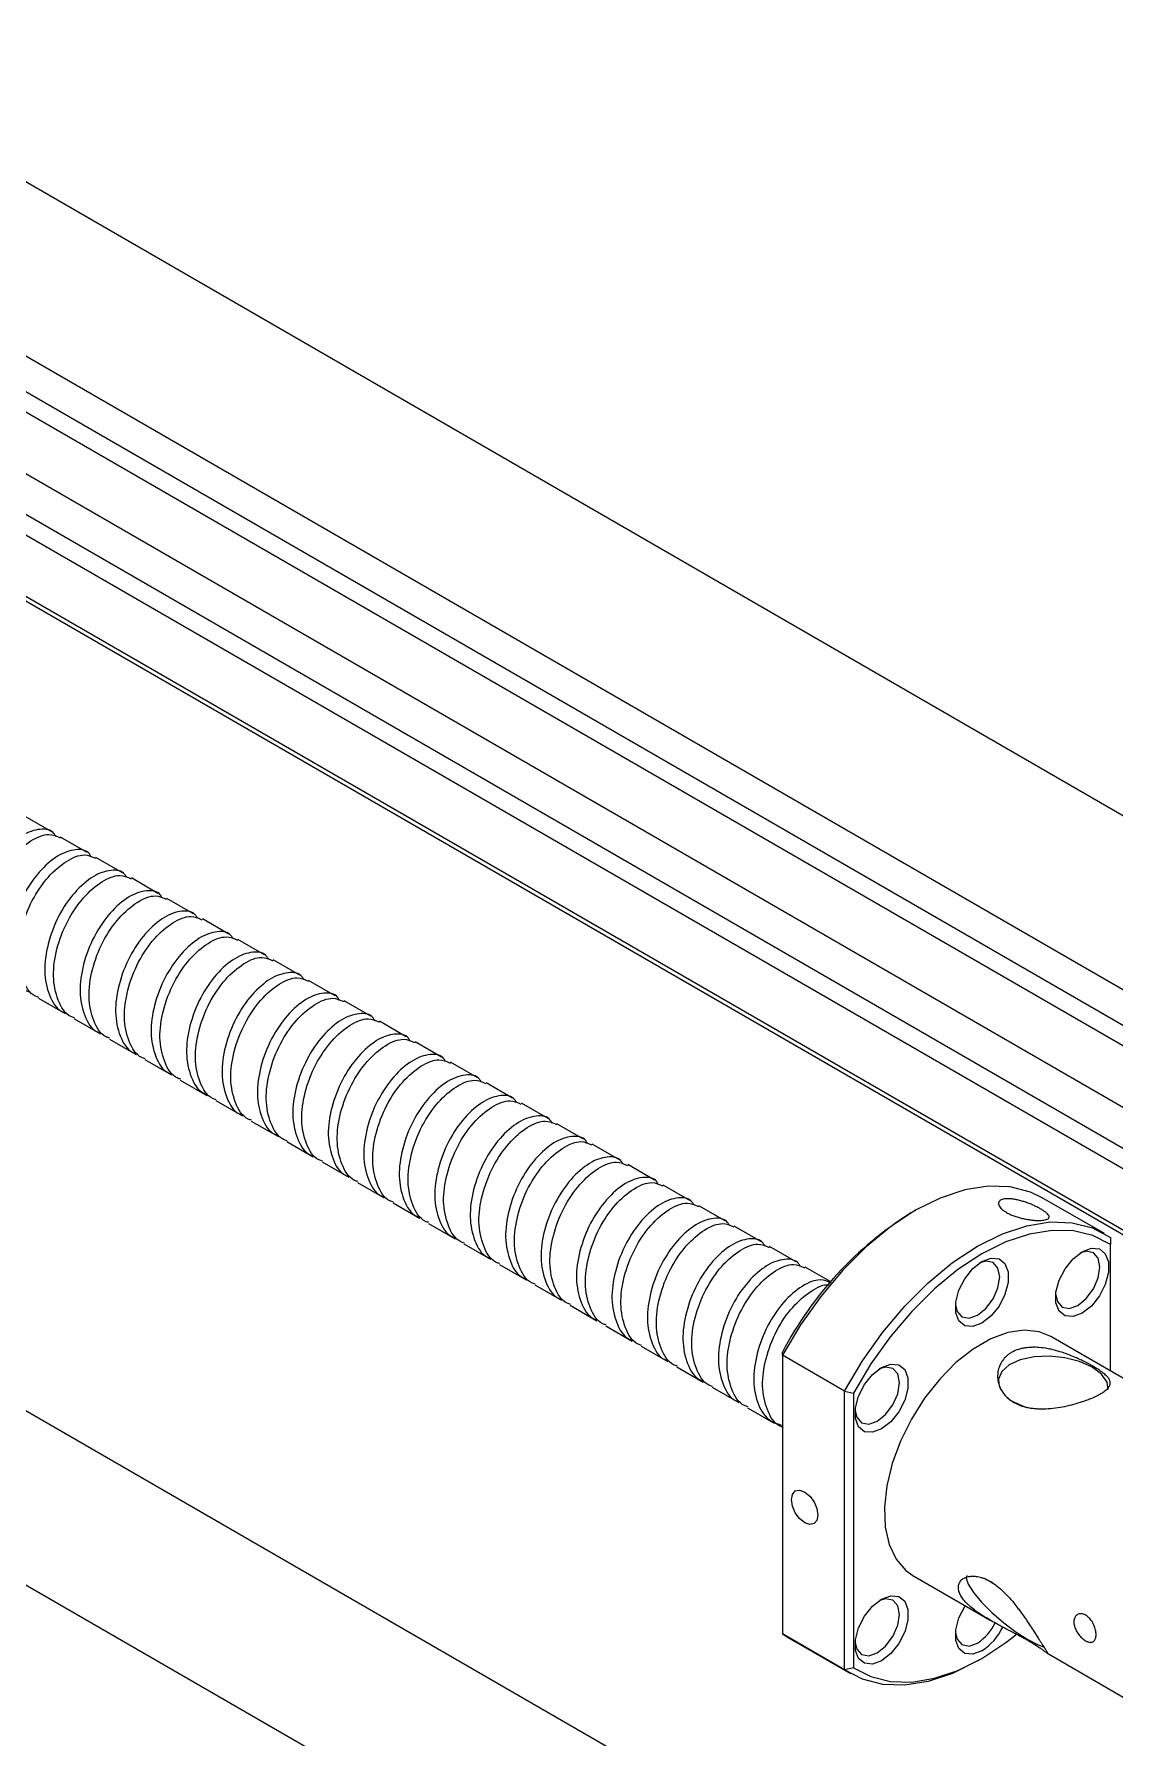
# Model space of a CAD drawing. Header units: millimetres. Extents: x 55 to 11032, y -227 to 3957.
# Drawn here: x 4543.2 to 4629.4, y 1853.2 to 1989.1 of the extents above; entities that cross this region are included whole.
import ezdxf

# ---------------------------------------------------------------- set-up
doc = ezdxf.new("R2010")
doc.units = ezdxf.units.MM
doc.header["$LTSCALE"] = 0.7
doc.layers.get('0').update_dxf_attribs({"color": 255})
doc.layers.add('AM_5', color=10, linetype='Continuous', lineweight=25)

# ---------------------------------------------------------------- blocks, each defined once
blk = doc.blocks.new('X_1')
at = {"color": 210, "linetype": 'Continuous', "lineweight": 25}
for p, q in [((4827.23, 2189.68), (4544.22, 2353.06)), ((4538.22, 2342.67), (4817.7, 2181.33)), ((4821.14, 2095.21), (4544.22, 2255.08)), ((4538.22, 2244.68), (4817.7, 2083.34))]:
    blk.add_line(p, q, dxfattribs=at)
at = {"color": 5, "linetype": 'Continuous', "lineweight": 25}
for p, q in [((4817.7, 2178.46), (4560.31, 2327.04)), ((4818.4, 2176.42), (4559.61, 2325.82)), ((4817.7, 2171.92), (4559.61, 2320.92)), ((4817.7, 2168.66), (4561.02, 2316.84)), ((4842.45, 2152.74), (4559.61, 2316.02)), ((4842.45, 2147.84), (4559.61, 2311.12)), ((4559.81, 2310.66), (4842.15, 2147.67))]:
    blk.add_line(p, q, dxfattribs=at)
at = {"color": 7, "linetype": 'Continuous', "lineweight": 25}
for p, q in [((4602.42, 2268.84), (4600.3, 2270.06)), ((4605.25, 2267.21), (4603.12, 2268.43)), ((4608.07, 2265.57), (4605.95, 2266.8)), ((4610.9, 2263.94), (4608.78, 2265.17)), ((4613.73, 2262.31), (4611.61, 2263.53)), ((4616.56, 2260.68), (4614.44, 2261.9)), ((4619.39, 2259.04), (4617.27, 2260.27)), ((4622.22, 2257.41), (4620.1, 2258.63)), ((4625.04, 2255.78), (4622.92, 2257)), ((4601.37, 2255.59), (4603.49, 2254.37)), ((4627.87, 2254.14), (4625.75, 2255.37)), ((4604.2, 2253.96), (4606.32, 2252.73)), ((4630.7, 2252.51), (4628.58, 2253.74)), ((4607.02, 2252.32), (4609.15, 2251.1)), ((4633.53, 2250.88), (4631.41, 2252.1)), ((4609.85, 2250.69), (4611.97, 2249.47)), ((4636.36, 2249.25), (4634.24, 2250.47)), ((4612.68, 2249.06), (4614.8, 2247.83)), ((4639.19, 2247.61), (4637.07, 2248.84)), ((4615.51, 2247.43), (4617.63, 2246.2)), ((4642.02, 2245.98), (4639.89, 2247.21)), ((4618.34, 2245.79), (4620.46, 2244.57)), ((4644.84, 2244.35), (4642.72, 2245.57)), ((4621.17, 2244.16), (4623.29, 2242.94)), ((4647.67, 2242.71), (4645.55, 2243.94)), ((4624, 2242.53), (4626.12, 2241.3)), ((4650.5, 2241.08), (4648.38, 2242.31)), ((4626.82, 2240.89), (4628.94, 2239.67)), ((4653.33, 2239.45), (4651.21, 2240.67)), ((4629.65, 2239.26), (4631.77, 2238.04)), ((4656.16, 2237.82), (4654.04, 2239.04)), ((4686.4, 2236.81), (4681.45, 2239.67)), ((4632.48, 2237.63), (4634.6, 2236.4)), ((4671.33, 2238.66), (4670.97, 2238.46)), ((4658.99, 2236.18), (4656.86, 2237.41)), ((4686.88, 2236.5), (4686.88, 2235.94)), ((4635.31, 2236), (4637.43, 2234.77)), ((4661.81, 2234.55), (4659.69, 2235.78)), ((4686.88, 2225.85), (4686.88, 2235.94)), ((4638.14, 2234.36), (4640.26, 2233.14)), ((4664.57, 2232.96), (4662.52, 2234.14)), ((4640.97, 2232.73), (4643.09, 2231.51)), ((4643.79, 2231.1), (4645.92, 2229.87)), ((4646.62, 2229.46), (4648.74, 2228.24)), ((4700.87, 2217.78), (4682.13, 2228.6)), ((4649.45, 2227.83), (4651.57, 2226.61)), ((4660.72, 2227.12), (4660.72, 2227.36)), ((4665.67, 2224.26), (4660.72, 2227.12)), ((4660.72, 2227.12), (4660.72, 2204.9)), ((4652.28, 2226.2), (4654.4, 2224.97)), ((4655.11, 2224.57), (4657.23, 2223.34)), ((4665.67, 2224.26), (4666.38, 2224.1)), ((4665.67, 2202.04), (4665.67, 2224.26)), ((4666.38, 2224.1), (4666.38, 2202.2)), ((4677.95, 2225.15), (4677.94, 2225)), ((4657.94, 2222.93), (4660.06, 2221.71)), ((4679.24, 2223.36), (4680.16, 2222.94)), ((4671.13, 2209.54), (4677.28, 2205.99)), ((4665.67, 2202.04), (4660.72, 2204.9)), ((4660.72, 2204.9), (4661.2, 2204.59)), ((4661.2, 2204.59), (4666.15, 2201.74)), ((4676.28, 2202.74), (4676.63, 2202.94)), ((4681.81, 2203.38), (4689.87, 2198.72)), ((4666.38, 2202.2), (4665.67, 2202.04))]:
    blk.add_line(p, q, dxfattribs=at)
at = {"color": 7, "linetype": 'Continuous', "lineweight": 25, "flags": 128}
for points in [[(4681.45, 2239.67), (4680.5, 2240.12), (4678.89, 2240.54), (4677.13, 2240.6), (4675.26, 2240.3), (4673.31, 2239.65), (4671.33, 2238.67), (4669.34, 2237.36), (4667.4, 2235.76), (4665.53, 2233.9), (4663.77, 2231.81), (4662.16, 2229.53), (4660.72, 2227.12)], [(4665.67, 2224.26), (4667.11, 2226.68), (4668.72, 2228.95), (4670.48, 2231.04), (4672.35, 2232.9), (4674.29, 2234.5), (4676.28, 2235.81), (4678.26, 2236.79), (4680.21, 2237.44), (4682.08, 2237.74), (4683.84, 2237.68), (4685.45, 2237.27), (4686.88, 2236.5)], [(4686.88, 2235.94), (4685.49, 2236.65), (4683.93, 2237.03), (4682.23, 2237.07), (4680.42, 2236.78), (4678.54, 2236.15), (4676.63, 2235.2), (4674.72, 2233.94), (4672.84, 2232.4), (4671.04, 2230.61), (4669.34, 2228.61), (4667.77, 2226.42), (4666.38, 2224.1)], [(4676.63, 2229.68), (4675.91, 2229.41), (4675.27, 2229.47), (4674.79, 2229.85), (4674.54, 2230.5), (4674.54, 2231.35), (4674.79, 2232.3), (4675.27, 2233.22), (4675.91, 2234.02), (4676.63, 2234.58), (4677.36, 2234.85), (4678, 2234.8), (4678.47, 2234.42), (4678.72, 2233.76), (4678.72, 2232.91), (4678.47, 2231.97), (4678, 2231.04), (4677.36, 2230.25), (4676.63, 2229.68)], [(4684.63, 2230.48), (4683.91, 2230.2), (4683.27, 2230.26), (4682.79, 2230.64), (4682.54, 2231.29), (4682.54, 2232.14), (4682.79, 2233.09), (4683.27, 2234.01), (4683.91, 2234.81), (4684.63, 2235.37), (4685.36, 2235.65), (4686, 2235.59), (4686.47, 2235.21), (4686.72, 2234.56), (4686.72, 2233.71), (4686.47, 2232.76), (4686, 2231.84), (4685.36, 2231.04), (4684.63, 2230.48)], [(4684.28, 2231.09), (4684.95, 2231.63), (4685.53, 2232.41), (4685.91, 2233.29), (4686.05, 2234.15), (4685.91, 2234.85), (4685.53, 2235.29), (4684.95, 2235.41), (4684.45, 2235.26)], [(4676.28, 2230.3), (4676.95, 2230.84), (4677.53, 2231.62), (4677.91, 2232.5), (4678.05, 2233.36), (4677.91, 2234.06), (4677.53, 2234.5), (4676.95, 2234.61), (4676.45, 2234.47)], [(4674.52, 2231.13), (4674.65, 2230.61), (4675.03, 2230.17), (4675.6, 2230.06), (4676.28, 2230.3)], [(4682.52, 2231.92), (4682.65, 2231.41), (4683.03, 2230.96), (4683.6, 2230.85), (4684.28, 2231.09)], [(4682.13, 2228.6), (4681.2, 2228.97), (4680.01, 2229.11), (4678.7, 2228.92), (4677.33, 2228.42), (4675.93, 2227.61), (4674.56, 2226.53), (4673.26, 2225.21), (4672.06, 2223.7), (4671.01, 2222.03), (4670.14, 2220.27), (4669.48, 2218.47), (4669.05, 2216.69), (4668.86, 2214.99), (4668.92, 2213.41), (4669.23, 2212.02), (4669.78, 2210.86), (4670.55, 2209.96), (4671.13, 2209.54)], [(4686.71, 2224.38), (4686.62, 2224.97), (4686.18, 2225.61), (4685.43, 2226.17), (4684.42, 2226.62), (4683.25, 2226.92), (4682.01, 2227.04), (4680.79, 2226.98), (4679.69, 2226.74), (4678.81, 2226.34), (4678.22, 2225.81), (4677.95, 2225.2), (4677.97, 2224.82)], [(4668.63, 2221.24), (4667.91, 2220.97), (4667.27, 2221.02), (4666.79, 2221.4), (4666.54, 2222.06), (4666.54, 2222.91), (4666.79, 2223.85), (4667.27, 2224.78), (4667.91, 2225.57), (4668.63, 2226.14), (4669.36, 2226.41), (4670, 2226.35), (4670.47, 2225.97), (4670.72, 2225.32), (4670.72, 2224.47), (4670.47, 2223.52), (4670, 2222.6), (4669.36, 2221.81), (4668.63, 2221.24)], [(4668.28, 2221.85), (4668.95, 2222.4), (4669.53, 2223.17), (4669.91, 2224.05), (4670.05, 2224.91), (4669.91, 2225.62), (4669.53, 2226.06), (4668.95, 2226.17), (4668.44, 2226.02)], [(4666.52, 2222.69), (4666.65, 2222.17), (4667.03, 2221.73), (4667.6, 2221.62), (4668.28, 2221.85)], [(4662.49, 2216.21), (4662.9, 2215.88), (4663.24, 2215.42), (4663.47, 2214.89), (4663.55, 2214.37), (4663.47, 2213.95), (4663.24, 2213.69), (4662.9, 2213.62), (4662.49, 2213.76), (4662.08, 2214.09), (4661.74, 2214.55), (4661.51, 2215.08), (4661.43, 2215.6), (4661.51, 2216.02), (4661.74, 2216.29), (4662.08, 2216.35), (4662.49, 2216.21)], [(4675.44, 2209.56), (4675.37, 2209.34), (4675.53, 2208.85), (4675.95, 2208.19), (4676.6, 2207.42), (4677.43, 2206.59), (4678.38, 2205.77), (4679.36, 2205.04), (4680.29, 2204.44)], [(4677.59, 2208.9), (4677.34, 2209.05), (4676.83, 2209.32)], [(4668.63, 2202.76), (4667.91, 2202.49), (4667.27, 2202.55), (4666.79, 2202.93), (4666.54, 2203.58), (4666.54, 2204.43), (4666.79, 2205.38), (4667.27, 2206.3), (4667.91, 2207.1), (4668.63, 2207.66), (4669.36, 2207.93), (4670, 2207.88), (4670.47, 2207.5), (4670.72, 2206.84), (4670.72, 2205.99), (4670.47, 2205.05), (4670, 2204.12), (4669.36, 2203.33), (4668.63, 2202.76)], [(4668.28, 2203.38), (4668.95, 2203.92), (4669.53, 2204.69), (4669.91, 2205.58), (4670.05, 2206.44), (4669.91, 2207.14), (4669.53, 2207.58), (4668.95, 2207.69), (4668.45, 2207.55)], [(4676.63, 2203.55), (4675.91, 2203.28), (4675.27, 2203.34), (4674.79, 2203.72), (4674.54, 2204.37), (4674.54, 2205.22), (4674.79, 2206.17), (4675.27, 2207.09), (4675.3, 2207.14)], [(4674.52, 2205), (4674.65, 2204.48), (4675.03, 2204.04), (4675.6, 2203.93), (4676.28, 2204.17)], [(4666.38, 2202.2), (4667.77, 2201.49), (4669.34, 2201.11), (4671.04, 2201.06), (4672.84, 2201.36), (4674.72, 2201.99), (4676.63, 2202.94), (4678.54, 2204.2), (4679.34, 2204.81)], [(4666.52, 2204.21), (4666.65, 2203.69), (4667.03, 2203.25), (4667.6, 2203.14), (4668.28, 2203.38)], [(4680.29, 2204.44), (4681.11, 2204.02), (4681.58, 2203.86)], [(4676.28, 2202.74), (4676.28, 2202.74), (4674.29, 2201.75), (4672.35, 2201.1), (4670.48, 2200.81), (4668.72, 2200.87), (4667.11, 2201.28), (4665.67, 2202.04)]]:
    blk.add_lwpolyline(points, dxfattribs=at)
at = {"color": 7, "linetype": 'Continuous', "lineweight": 25}
for centre, radius, start, end in [((4686.22, 2214.09), 28.75, 122.0334, 152.4962), ((4680.21, 2225.5), 2.35, 200.2748, 245.7033), ((4674.21, 2207.39), 3.83, 302.7464, 335.0857), ((4674.19, 2207.38), 4.54, 302.5498, 334.7136)]:
    blk.add_arc(centre, radius, start, end, dxfattribs=at)
for points, knots in [([(4602.74, 2268.48), (4602.7, 2268.56), (4602.46, 2269.02), (4601.49, 2269.15), (4600.09, 2268.68), (4598.56, 2267.36), (4597.25, 2265.45), (4596.4, 2263.2), (4596.09, 2260.93), (4596.5, 2259.05), (4597.17, 2257.91), (4597.77, 2257.72), (4597.86, 2257.69)], [0, 0, 0, 0, 0.026033, 0.142371, 0.263587, 0.381647, 0.499708, 0.620924, 0.737262, 0.857408, 0.977553, 1, 1, 1, 1]), ([(4598.57, 2257.28), (4598.48, 2257.31), (4597.88, 2257.5), (4597.21, 2258.64), (4596.8, 2260.53), (4597.11, 2262.79), (4597.96, 2265.04), (4599.28, 2266.96), (4600.78, 2268.25), (4602.17, 2268.8), (4602.81, 2268.5), (4603.09, 2268.37)], [0, 0, 0, 0, 0.02359, 0.149857, 0.276124, 0.39839, 0.525782, 0.649857, 0.773932, 0.901325, 1, 1, 1, 1]), ([(4605.57, 2266.84), (4605.52, 2266.93), (4605.29, 2267.39), (4604.32, 2267.52), (4602.92, 2267.05), (4601.39, 2265.73), (4600.08, 2263.82), (4599.23, 2261.57), (4598.92, 2259.3), (4599.33, 2257.42), (4600, 2256.28), (4600.6, 2256.09), (4600.69, 2256.06)], [0, 0, 0, 0, 0.026033, 0.142371, 0.263587, 0.381647, 0.499708, 0.620924, 0.737262, 0.857408, 0.977553, 1, 1, 1, 1]), ([(4601.4, 2255.65), (4601.3, 2255.68), (4600.7, 2255.87), (4600.03, 2257.01), (4599.62, 2258.89), (4599.93, 2261.16), (4600.79, 2263.41), (4602.1, 2265.32), (4603.61, 2266.61), (4604.99, 2267.17), (4605.64, 2266.87), (4605.92, 2266.74)], [0, 0, 0, 0, 0.02359, 0.149857, 0.276124, 0.39839, 0.525782, 0.649857, 0.773932, 0.901325, 1, 1, 1, 1]), ([(4608.4, 2265.21), (4608.35, 2265.29), (4608.12, 2265.75), (4607.15, 2265.88), (4605.75, 2265.41), (4604.22, 2264.09), (4602.91, 2262.18), (4602.06, 2259.93), (4601.75, 2257.67), (4602.16, 2255.78), (4602.83, 2254.65), (4603.42, 2254.46), (4603.52, 2254.43)], [0, 0, 0, 0, 0.026033, 0.142371, 0.263587, 0.381647, 0.499708, 0.620924, 0.737262, 0.857408, 0.977553, 1, 1, 1, 1]), ([(4604.23, 2254.02), (4604.13, 2254.05), (4603.53, 2254.24), (4602.86, 2255.38), (4602.45, 2257.26), (4602.76, 2259.53), (4603.61, 2261.77), (4604.93, 2263.69), (4606.44, 2264.98), (4607.82, 2265.53), (4608.47, 2265.23), (4608.75, 2265.1)], [0, 0, 0, 0, 0.02359, 0.149857, 0.276124, 0.39839, 0.525782, 0.649857, 0.773932, 0.901325, 1, 1, 1, 1]), ([(4611.22, 2263.58), (4611.18, 2263.66), (4610.95, 2264.12), (4609.98, 2264.25), (4608.58, 2263.78), (4607.05, 2262.46), (4605.74, 2260.55), (4604.88, 2258.3), (4604.57, 2256.04), (4604.98, 2254.15), (4605.65, 2253.01), (4606.25, 2252.82), (4606.35, 2252.79)], [0, 0, 0, 0, 0.026033, 0.142371, 0.263587, 0.381647, 0.499708, 0.620924, 0.737262, 0.857408, 0.977553, 1, 1, 1, 1]), ([(4607.05, 2252.39), (4606.96, 2252.42), (4606.36, 2252.61), (4605.69, 2253.74), (4605.28, 2255.63), (4605.59, 2257.89), (4606.44, 2260.14), (4607.76, 2262.06), (4609.27, 2263.35), (4610.65, 2263.9), (4611.3, 2263.6), (4611.58, 2263.47)], [0, 0, 0, 0, 0.02359, 0.149857, 0.276124, 0.39839, 0.525782, 0.649857, 0.773932, 0.901325, 1, 1, 1, 1]), ([(4614.05, 2261.94), (4614.01, 2262.03), (4613.78, 2262.49), (4612.8, 2262.62), (4611.41, 2262.15), (4609.88, 2260.83), (4608.57, 2258.92), (4607.71, 2256.67), (4607.4, 2254.4), (4607.81, 2252.52), (4608.48, 2251.38), (4609.08, 2251.19), (4609.18, 2251.16)], [0, 0, 0, 0, 0.026033, 0.142371, 0.263587, 0.381647, 0.499708, 0.620924, 0.737262, 0.857408, 0.977553, 1, 1, 1, 1]), ([(4609.88, 2250.75), (4609.79, 2250.78), (4609.19, 2250.97), (4608.52, 2252.11), (4608.11, 2253.99), (4608.42, 2256.26), (4609.27, 2258.51), (4610.59, 2260.43), (4612.1, 2261.71), (4613.48, 2262.27), (4614.13, 2261.97), (4614.41, 2261.84)], [0, 0, 0, 0, 0.02359, 0.149857, 0.276124, 0.39839, 0.525782, 0.649857, 0.773932, 0.901325, 1, 1, 1, 1]), ([(4616.88, 2260.31), (4616.84, 2260.4), (4616.6, 2260.86), (4615.63, 2260.99), (4614.23, 2260.51), (4612.71, 2259.19), (4611.39, 2257.28), (4610.54, 2255.03), (4610.23, 2252.77), (4610.64, 2250.89), (4611.31, 2249.75), (4611.91, 2249.56), (4612, 2249.53)], [0, 0, 0, 0, 0.026033, 0.142371, 0.263587, 0.381647, 0.499708, 0.620924, 0.737262, 0.857408, 0.977553, 1, 1, 1, 1]), ([(4612.71, 2249.12), (4612.62, 2249.15), (4612.02, 2249.34), (4611.35, 2250.48), (4610.94, 2252.36), (4611.25, 2254.63), (4612.1, 2256.87), (4613.42, 2258.79), (4614.92, 2260.08), (4616.31, 2260.63), (4616.95, 2260.34), (4617.24, 2260.21)], [0, 0, 0, 0, 0.02359, 0.149857, 0.276124, 0.39839, 0.525782, 0.649857, 0.773932, 0.901325, 1, 1, 1, 1]), ([(4619.71, 2258.68), (4619.67, 2258.76), (4619.43, 2259.22), (4618.46, 2259.35), (4617.06, 2258.88), (4615.53, 2257.56), (4614.22, 2255.65), (4613.37, 2253.4), (4613.06, 2251.14), (4613.47, 2249.25), (4614.14, 2248.12), (4614.74, 2247.93), (4614.83, 2247.9)], [0, 0, 0, 0, 0.026033, 0.142371, 0.263587, 0.381647, 0.499708, 0.620924, 0.737262, 0.857408, 0.977553, 1, 1, 1, 1]), ([(4615.54, 2247.49), (4615.45, 2247.52), (4614.85, 2247.71), (4614.18, 2248.84), (4613.77, 2250.73), (4614.08, 2252.99), (4614.93, 2255.24), (4616.25, 2257.16), (4617.75, 2258.45), (4619.14, 2259), (4619.78, 2258.7), (4620.06, 2258.57)], [0, 0, 0, 0, 0.02359, 0.149857, 0.276124, 0.39839, 0.525782, 0.649857, 0.773932, 0.901325, 1, 1, 1, 1]), ([(4622.54, 2257.05), (4622.5, 2257.13), (4622.26, 2257.59), (4621.29, 2257.72), (4619.89, 2257.25), (4618.36, 2255.93), (4617.05, 2254.02), (4616.2, 2251.77), (4615.89, 2249.5), (4616.3, 2247.62), (4616.97, 2246.48), (4617.57, 2246.29), (4617.66, 2246.26)], [0, 0, 0, 0, 0.026033, 0.142371, 0.263587, 0.381647, 0.499708, 0.620924, 0.737262, 0.857408, 0.977553, 1, 1, 1, 1]), ([(4618.37, 2245.85), (4618.27, 2245.88), (4617.67, 2246.07), (4617.01, 2247.21), (4616.59, 2249.1), (4616.9, 2251.36), (4617.76, 2253.61), (4619.07, 2255.53), (4620.58, 2256.82), (4621.97, 2257.37), (4622.61, 2257.07), (4622.89, 2256.94)], [0, 0, 0, 0, 0.02359, 0.149857, 0.276124, 0.39839, 0.525782, 0.649857, 0.773932, 0.901325, 1, 1, 1, 1]), ([(4625.37, 2255.41), (4625.32, 2255.5), (4625.09, 2255.96), (4624.12, 2256.09), (4622.72, 2255.62), (4621.19, 2254.3), (4619.88, 2252.39), (4619.03, 2250.14), (4618.72, 2247.87), (4619.13, 2245.99), (4619.8, 2244.85), (4620.4, 2244.66), (4620.49, 2244.63)], [0, 0, 0, 0, 0.026033, 0.142371, 0.263587, 0.381647, 0.499708, 0.620924, 0.737262, 0.857408, 0.977553, 1, 1, 1, 1]), ([(4621.2, 2244.22), (4621.1, 2244.25), (4620.5, 2244.44), (4619.83, 2245.58), (4619.42, 2247.46), (4619.73, 2249.73), (4620.58, 2251.98), (4621.9, 2253.89), (4623.41, 2255.18), (4624.79, 2255.74), (4625.44, 2255.44), (4625.72, 2255.31)], [0, 0, 0, 0, 0.02359, 0.149857, 0.276124, 0.39839, 0.525782, 0.649857, 0.773932, 0.901325, 1, 1, 1, 1]), ([(4628.19, 2253.78), (4628.15, 2253.86), (4627.92, 2254.32), (4626.95, 2254.45), (4625.55, 2253.98), (4624.02, 2252.66), (4622.71, 2250.75), (4621.85, 2248.5), (4621.54, 2246.24), (4621.95, 2244.35), (4622.62, 2243.22), (4623.22, 2243.03), (4623.32, 2243)], [0, 0, 0, 0, 0.026033, 0.142371, 0.263587, 0.381647, 0.499708, 0.620924, 0.737262, 0.857408, 0.977553, 1, 1, 1, 1]), ([(4624.03, 2242.59), (4623.93, 2242.62), (4623.33, 2242.81), (4622.66, 2243.95), (4622.25, 2245.83), (4622.56, 2248.1), (4623.41, 2250.34), (4624.73, 2252.26), (4626.24, 2253.55), (4627.62, 2254.1), (4628.27, 2253.8), (4628.55, 2253.67)], [0, 0, 0, 0, 0.02359, 0.149857, 0.276124, 0.39839, 0.525782, 0.649857, 0.773932, 0.901325, 1, 1, 1, 1]), ([(4631.02, 2252.15), (4630.98, 2252.23), (4630.75, 2252.69), (4629.77, 2252.82), (4628.38, 2252.35), (4626.85, 2251.03), (4625.54, 2249.12), (4624.68, 2246.87), (4624.37, 2244.61), (4624.78, 2242.72), (4625.45, 2241.58), (4626.05, 2241.39), (4626.15, 2241.36)], [0, 0, 0, 0, 0.026033, 0.142371, 0.263587, 0.381647, 0.499708, 0.620924, 0.737262, 0.857408, 0.977553, 1, 1, 1, 1]), ([(4626.85, 2240.96), (4626.76, 2240.99), (4626.16, 2241.18), (4625.49, 2242.31), (4625.08, 2244.2), (4625.39, 2246.46), (4626.24, 2248.71), (4627.56, 2250.63), (4629.07, 2251.92), (4630.45, 2252.47), (4631.1, 2252.17), (4631.38, 2252.04)], [0, 0, 0, 0, 0.02359, 0.149857, 0.276124, 0.39839, 0.525782, 0.649857, 0.773932, 0.901325, 1, 1, 1, 1]), ([(4633.85, 2250.51), (4633.81, 2250.6), (4633.57, 2251.06), (4632.6, 2251.19), (4631.2, 2250.72), (4629.68, 2249.4), (4628.36, 2247.49), (4627.51, 2245.24), (4627.2, 2242.97), (4627.61, 2241.09), (4628.28, 2239.95), (4628.88, 2239.76), (4628.98, 2239.73)], [0, 0, 0, 0, 0.026033, 0.142371, 0.263587, 0.381647, 0.499708, 0.620924, 0.737262, 0.857408, 0.977553, 1, 1, 1, 1]), ([(4629.68, 2239.32), (4629.59, 2239.35), (4628.99, 2239.54), (4628.32, 2240.68), (4627.91, 2242.56), (4628.22, 2244.83), (4629.07, 2247.08), (4630.39, 2249), (4631.9, 2250.28), (4633.28, 2250.84), (4633.92, 2250.54), (4634.21, 2250.41)], [0, 0, 0, 0, 0.02359, 0.149857, 0.276124, 0.39839, 0.525782, 0.649857, 0.773932, 0.901325, 1, 1, 1, 1]), ([(4636.68, 2248.88), (4636.64, 2248.97), (4636.4, 2249.43), (4635.43, 2249.56), (4634.03, 2249.08), (4632.5, 2247.76), (4631.19, 2245.85), (4630.34, 2243.61), (4630.03, 2241.34), (4630.44, 2239.46), (4631.11, 2238.32), (4631.71, 2238.13), (4631.8, 2238.1)], [0, 0, 0, 0, 0.026033, 0.142371, 0.263587, 0.381647, 0.499708, 0.620924, 0.737262, 0.857408, 0.977553, 1, 1, 1, 1]), ([(4632.51, 2237.69), (4632.42, 2237.72), (4631.82, 2237.91), (4631.15, 2239.05), (4630.74, 2240.93), (4631.05, 2243.2), (4631.9, 2245.44), (4633.22, 2247.36), (4634.72, 2248.65), (4636.11, 2249.2), (4636.75, 2248.91), (4637.04, 2248.78)], [0, 0, 0, 0, 0.02359, 0.149857, 0.276124, 0.39839, 0.525782, 0.649857, 0.773932, 0.901325, 1, 1, 1, 1]), ([(4639.51, 2247.25), (4639.47, 2247.33), (4639.23, 2247.79), (4638.26, 2247.92), (4636.86, 2247.45), (4635.33, 2246.13), (4634.02, 2244.22), (4633.17, 2241.97), (4632.86, 2239.71), (4633.27, 2237.82), (4633.94, 2236.69), (4634.54, 2236.5), (4634.63, 2236.47)], [0, 0, 0, 0, 0.026033, 0.142371, 0.263587, 0.381647, 0.499708, 0.620924, 0.737262, 0.857408, 0.977553, 1, 1, 1, 1]), ([(4635.34, 2236.06), (4635.24, 2236.09), (4634.65, 2236.28), (4633.98, 2237.41), (4633.57, 2239.3), (4633.88, 2241.56), (4634.73, 2243.81), (4636.04, 2245.73), (4637.55, 2247.02), (4638.94, 2247.57), (4639.58, 2247.27), (4639.86, 2247.14)], [0, 0, 0, 0, 0.02359, 0.149857, 0.276124, 0.39839, 0.525782, 0.649857, 0.773932, 0.901325, 1, 1, 1, 1]), ([(4642.34, 2245.62), (4642.29, 2245.7), (4642.06, 2246.16), (4641.09, 2246.29), (4639.69, 2245.82), (4638.16, 2244.5), (4636.85, 2242.59), (4636, 2240.34), (4635.69, 2238.07), (4636.1, 2236.19), (4636.77, 2235.05), (4637.37, 2234.86), (4637.46, 2234.83)], [0, 0, 0, 0, 0.026033, 0.142371, 0.263587, 0.381647, 0.499708, 0.620924, 0.737262, 0.857408, 0.977553, 1, 1, 1, 1]), ([(4638.17, 2234.42), (4638.07, 2234.45), (4637.47, 2234.64), (4636.8, 2235.78), (4636.39, 2237.67), (4636.7, 2239.93), (4637.56, 2242.18), (4638.87, 2244.1), (4640.38, 2245.39), (4641.76, 2245.94), (4642.41, 2245.64), (4642.69, 2245.51)], [0, 0, 0, 0, 0.02359, 0.149857, 0.276124, 0.39839, 0.525782, 0.649857, 0.773932, 0.901325, 1, 1, 1, 1]), ([(4645.17, 2243.98), (4645.12, 2244.07), (4644.89, 2244.53), (4643.92, 2244.66), (4642.52, 2244.19), (4640.99, 2242.87), (4639.68, 2240.96), (4638.82, 2238.71), (4638.52, 2236.44), (4638.93, 2234.56), (4639.59, 2233.42), (4640.19, 2233.23), (4640.29, 2233.2)], [0, 0, 0, 0, 0.026033, 0.142371, 0.263587, 0.381647, 0.499708, 0.620924, 0.737262, 0.857408, 0.977553, 1, 1, 1, 1]), ([(4641, 2232.79), (4640.9, 2232.82), (4640.3, 2233.01), (4639.63, 2234.15), (4639.22, 2236.03), (4639.53, 2238.3), (4640.38, 2240.55), (4641.7, 2242.46), (4643.21, 2243.75), (4644.59, 2244.31), (4645.24, 2244.01), (4645.52, 2243.88)], [0, 0, 0, 0, 0.0235902, 0.1498571, 0.2761241, 0.3983897, 0.5257819, 0.6498571, 0.7739324, 0.9013245, 1, 1, 1, 1]), ([(4647.99, 2242.35), (4647.95, 2242.43), (4647.72, 2242.89), (4646.74, 2243.02), (4645.35, 2242.55), (4643.82, 2241.23), (4642.51, 2239.32), (4641.65, 2237.07), (4641.34, 2234.81), (4641.75, 2232.92), (4642.42, 2231.79), (4643.02, 2231.6), (4643.12, 2231.57)], [0, 0, 0, 0, 0.026033, 0.142371, 0.263587, 0.381647, 0.499708, 0.620924, 0.737262, 0.857408, 0.977553, 1, 1, 1, 1]), ([(4643.82, 2231.16), (4643.73, 2231.19), (4643.13, 2231.38), (4642.46, 2232.52), (4642.05, 2234.4), (4642.36, 2236.67), (4643.21, 2238.91), (4644.53, 2240.83), (4646.04, 2242.12), (4647.42, 2242.67), (4648.07, 2242.37), (4648.35, 2242.24)], [0, 0, 0, 0, 0.0235902, 0.1498571, 0.2761241, 0.3983897, 0.5257819, 0.6498571, 0.7739324, 0.9013245, 1, 1, 1, 1]), ([(4650.82, 2240.72), (4650.78, 2240.8), (4650.55, 2241.26), (4649.57, 2241.39), (4648.18, 2240.92), (4646.65, 2239.6), (4645.33, 2237.69), (4644.48, 2235.44), (4644.17, 2233.18), (4644.58, 2231.29), (4645.25, 2230.15), (4645.85, 2229.96), (4645.95, 2229.93)], [0, 0, 0, 0, 0.026033, 0.142371, 0.263587, 0.381647, 0.499708, 0.620924, 0.737262, 0.857408, 0.977553, 1, 1, 1, 1]), ([(4646.65, 2229.53), (4646.56, 2229.56), (4645.96, 2229.75), (4645.29, 2230.88), (4644.88, 2232.77), (4645.19, 2235.03), (4646.04, 2237.28), (4647.36, 2239.2), (4648.87, 2240.49), (4650.25, 2241.04), (4650.9, 2240.74), (4651.18, 2240.61)], [0, 0, 0, 0, 0.0235902, 0.1498571, 0.2761241, 0.3983897, 0.5257819, 0.6498571, 0.7739324, 0.9013245, 1, 1, 1, 1]), ([(4653.65, 2239.08), (4653.61, 2239.17), (4653.37, 2239.63), (4652.4, 2239.76), (4651, 2239.29), (4649.48, 2237.97), (4648.16, 2236.06), (4647.31, 2233.81), (4647, 2231.54), (4647.41, 2229.66), (4648.08, 2228.52), (4648.68, 2228.33), (4648.77, 2228.3)], [0, 0, 0, 0, 0.026033, 0.142371, 0.263587, 0.381647, 0.499708, 0.620924, 0.737262, 0.857408, 0.977553, 1, 1, 1, 1]), ([(4649.48, 2227.89), (4649.39, 2227.92), (4648.79, 2228.11), (4648.12, 2229.25), (4647.71, 2231.13), (4648.02, 2233.4), (4648.87, 2235.65), (4650.19, 2237.57), (4651.69, 2238.85), (4653.08, 2239.41), (4653.72, 2239.11), (4654.01, 2238.98)], [0, 0, 0, 0, 0.0235902, 0.1498571, 0.2761241, 0.3983897, 0.5257819, 0.6498571, 0.7739324, 0.9013245, 1, 1, 1, 1]), ([(4678.59, 2238.5), (4678.51, 2238.55), (4678.35, 2238.64), (4678.17, 2238.8), (4678.04, 2238.95), (4677.96, 2239.1), (4677.95, 2239.24), (4677.98, 2239.36), (4678.08, 2239.46), (4678.23, 2239.54), (4678.42, 2239.59), (4678.66, 2239.6), (4678.94, 2239.59), (4679.24, 2239.55), (4679.56, 2239.48), (4679.89, 2239.39), (4680.23, 2239.28), (4680.56, 2239.15), (4680.87, 2239.01), (4681.16, 2238.87), (4681.42, 2238.72), (4681.64, 2238.58), (4681.81, 2238.44), (4681.93, 2238.32), (4682, 2238.21), (4682, 2238.11), (4681.96, 2238.02), (4681.85, 2237.96), (4681.69, 2237.9), (4681.48, 2237.87), (4681.23, 2237.86), (4680.94, 2237.86), (4680.62, 2237.89), (4680.29, 2237.94), (4679.94, 2238), (4679.6, 2238.09), (4679.26, 2238.19), (4678.98, 2238.3), (4678.76, 2238.4), (4678.65, 2238.47), (4678.59, 2238.5)], [0, 0, 0, 0, 0.026365, 0.053496, 0.07986, 0.106983, 0.133436, 0.160652, 0.187161, 0.214443, 0.240854, 0.268038, 0.294351, 0.321426, 0.347792, 0.374916, 0.401404, 0.428659, 0.455148, 0.482413, 0.508781, 0.535917, 0.562229, 0.589299, 0.615708, 0.642878, 0.669386, 0.696665, 0.723119, 0.750348, 0.776681, 0.803778, 0.830111, 0.8572, 0.883653, 0.910869, 0.937377, 0.96466, 0.98222, 1, 1, 1, 1]), ([(4656.48, 2237.45), (4656.44, 2237.54), (4656.2, 2238), (4655.23, 2238.13), (4653.83, 2237.65), (4652.3, 2236.34), (4650.99, 2234.42), (4650.14, 2232.18), (4649.83, 2229.91), (4650.24, 2228.03), (4650.91, 2226.89), (4651.51, 2226.7), (4651.6, 2226.67)], [0, 0, 0, 0, 0.026033, 0.142371, 0.263587, 0.381647, 0.499708, 0.620924, 0.737262, 0.857408, 0.977553, 1, 1, 1, 1]), ([(4652.31, 2226.26), (4652.22, 2226.29), (4651.62, 2226.48), (4650.95, 2227.62), (4650.54, 2229.5), (4650.85, 2231.77), (4651.7, 2234.01), (4653.02, 2235.93), (4654.52, 2237.22), (4655.91, 2237.77), (4656.55, 2237.48), (4656.83, 2237.35)], [0, 0, 0, 0, 0.0235902, 0.1498571, 0.2761241, 0.3983897, 0.5257819, 0.6498571, 0.7739324, 0.9013245, 1, 1, 1, 1]), ([(4659.31, 2235.82), (4659.26, 2235.9), (4659.03, 2236.36), (4658.06, 2236.49), (4656.66, 2236.02), (4655.13, 2234.7), (4653.82, 2232.79), (4652.97, 2230.54), (4652.66, 2228.28), (4653.07, 2226.39), (4653.74, 2225.26), (4654.34, 2225.07), (4654.43, 2225.04)], [0, 0, 0, 0, 0.026033, 0.142371, 0.263587, 0.381647, 0.499708, 0.620924, 0.737262, 0.857408, 0.977553, 1, 1, 1, 1]), ([(4655.14, 2224.63), (4655.04, 2224.66), (4654.44, 2224.85), (4653.77, 2225.99), (4653.36, 2227.87), (4653.67, 2230.13), (4654.53, 2232.38), (4655.84, 2234.3), (4657.35, 2235.59), (4658.73, 2236.14), (4659.38, 2235.84), (4659.66, 2235.71)], [0, 0, 0, 0, 0.0235902, 0.1498571, 0.2761241, 0.3983897, 0.5257819, 0.6498571, 0.7739324, 0.9013245, 1, 1, 1, 1]), ([(4662.14, 2234.19), (4662.09, 2234.27), (4661.86, 2234.73), (4660.89, 2234.86), (4659.49, 2234.39), (4657.96, 2233.07), (4656.65, 2231.16), (4655.8, 2228.91), (4655.49, 2226.64), (4655.9, 2224.76), (4656.57, 2223.62), (4657.16, 2223.43), (4657.26, 2223.4)], [0, 0, 0, 0, 0.026033, 0.142371, 0.263587, 0.381647, 0.499708, 0.620924, 0.737262, 0.857408, 0.977553, 1, 1, 1, 1]), ([(4657.97, 2223), (4657.87, 2223.03), (4657.27, 2223.21), (4656.6, 2224.35), (4656.19, 2226.24), (4656.5, 2228.5), (4657.35, 2230.75), (4658.67, 2232.67), (4660.18, 2233.96), (4661.56, 2234.51), (4662.21, 2234.21), (4662.49, 2234.08)], [0, 0, 0, 0, 0.02359, 0.149857, 0.276124, 0.39839, 0.525782, 0.649857, 0.773932, 0.901325, 1, 1, 1, 1]), ([(4664.61, 2232.86), (4664.33, 2232.99), (4663.68, 2233.28), (4662.3, 2232.73), (4660.79, 2231.44), (4659.48, 2229.52), (4658.62, 2227.28), (4658.32, 2225.02), (4658.71, 2223.1), (4659.57, 2221.84), (4660.4, 2221.62), (4660.72, 2221.54)], [0, 0, 0, 0, 0.093624, 0.214494, 0.332218, 0.449941, 0.570811, 0.686818, 0.806621, 0.926423, 1, 1, 1, 1]), ([(4660.79, 2221.36), (4660.7, 2221.39), (4660.1, 2221.58), (4659.43, 2222.72), (4659.02, 2224.6), (4659.33, 2226.87), (4660.18, 2229.11), (4661.51, 2231.05), (4662.99, 2232.28), (4664.05, 2232.83), (4664.44, 2232.71), (4664.45, 2232.71)], [0, 0, 0, 0, 0.026088, 0.165725, 0.305362, 0.440574, 0.581456, 0.718669, 0.855882, 0.996764, 1, 1, 1, 1]), ([(4684.65, 2223.42), (4684.43, 2223.35), (4683.98, 2223.21), (4683.24, 2223.03), (4682.49, 2222.9), (4681.86, 2222.85), (4681.35, 2222.84), (4680.97, 2222.85), (4680.6, 2222.89), (4680.25, 2222.95), (4679.91, 2223.04), (4679.5, 2223.18), (4679.13, 2223.37), (4678.81, 2223.6), (4678.61, 2223.78), (4678.43, 2223.97), (4678.28, 2224.17), (4678.11, 2224.45), (4677.98, 2224.76), (4677.89, 2225.19), (4677.87, 2225.56), (4677.92, 2225.91), (4678, 2226.18), (4678.11, 2226.43), (4678.3, 2226.74), (4678.52, 2227), (4678.8, 2227.22), (4679.11, 2227.41), (4679.46, 2227.56), (4679.84, 2227.66), (4680.14, 2227.71), (4680.44, 2227.74), (4680.74, 2227.75), (4681.16, 2227.74), (4681.61, 2227.69), (4682.22, 2227.57), (4682.76, 2227.43), (4683.25, 2227.27), (4683.69, 2227.1), (4684.17, 2226.9), (4684.63, 2226.69), (4684.98, 2226.51), (4685.26, 2226.37), (4685.61, 2226.17), (4685.93, 2225.97), (4686.19, 2225.79), (4686.36, 2225.66), (4686.5, 2225.53), (4686.62, 2225.42), (4686.75, 2225.26), (4686.84, 2225.09), (4686.87, 2224.9), (4686.84, 2224.72), (4686.74, 2224.55), (4686.57, 2224.37), (4686.36, 2224.2), (4686.09, 2224.03), (4685.8, 2223.88), (4685.46, 2223.72), (4685.05, 2223.56), (4684.79, 2223.47), (4684.65, 2223.42)], [0, 0, 0, 0, 0.026417, 0.053358, 0.079746, 0.106596, 0.120235, 0.133973, 0.147906, 0.161953, 0.175091, 0.188334, 0.215274, 0.227409, 0.239631, 0.251994, 0.264443, 0.274125, 0.298846, 0.314, 0.340537, 0.356226, 0.367566, 0.384574, 0.398392, 0.422894, 0.435769, 0.448744, 0.475116, 0.487254, 0.499475, 0.511951, 0.524513, 0.534371, 0.559548, 0.574985, 0.601723, 0.617535, 0.628966, 0.651127, 0.673077, 0.684194, 0.696866, 0.709637, 0.735593, 0.747557, 0.759599, 0.771881, 0.784241, 0.794212, 0.819674, 0.835285, 0.857341, 0.879148, 0.890174, 0.917102, 0.933069, 0.944645, 0.967343, 0.983571, 1, 1, 1, 1]), ([(4680.31, 2204.36), (4680.22, 2204.4), (4680.05, 2204.5), (4679.77, 2204.66), (4679.47, 2204.82), (4679.07, 2205.03), (4678.65, 2205.25), (4678.22, 2205.47), (4677.92, 2205.64), (4677.55, 2205.84), (4677.11, 2206.09), (4676.61, 2206.4), (4676.13, 2206.72), (4675.78, 2207), (4675.54, 2207.22), (4675.32, 2207.43), (4675.09, 2207.7), (4674.89, 2208.03), (4674.78, 2208.31), (4674.75, 2208.54), (4674.76, 2208.75), (4674.82, 2208.94), (4674.93, 2209.11), (4675.03, 2209.22), (4675.18, 2209.33), (4675.39, 2209.44), (4675.71, 2209.5), (4676.08, 2209.5), (4676.42, 2209.44), (4676.72, 2209.35), (4676.95, 2209.25), (4677.21, 2209.12), (4677.48, 2208.96), (4677.82, 2208.73), (4678.23, 2208.38), (4678.71, 2207.9), (4679.1, 2207.46), (4679.4, 2207.08), (4679.62, 2206.78), (4679.85, 2206.48), (4680.07, 2206.17), (4680.28, 2205.85), (4680.53, 2205.48), (4680.77, 2205.11), (4681, 2204.75), (4681.17, 2204.48), (4681.32, 2204.25), (4681.44, 2204.06), (4681.55, 2203.89), (4681.67, 2203.7), (4681.77, 2203.55), (4681.82, 2203.45), (4681.85, 2203.4), (4681.86, 2203.37), (4681.85, 2203.36), (4681.84, 2203.36), (4681.81, 2203.38), (4681.81, 2203.38)], [0, 0, 0, 0, 0.01428, 0.028669, 0.043237, 0.057914, 0.08652, 0.101034, 0.115639, 0.127862, 0.152194, 0.176512, 0.201903, 0.227784, 0.239918, 0.251972, 0.276011, 0.300105, 0.328152, 0.342397, 0.35674, 0.385245, 0.3997, 0.414245, 0.426583, 0.451149, 0.475707, 0.501064, 0.526922, 0.539051, 0.55367, 0.568403, 0.583333, 0.598387, 0.625981, 0.65406, 0.682829, 0.697414, 0.712088, 0.727527, 0.74307, 0.758819, 0.774685, 0.800411, 0.818763, 0.837331, 0.851728, 0.866234, 0.880921, 0.895723, 0.923678, 0.937865, 0.952143, 0.966721, 0.981392, 0.996213, 1, 1, 1, 1]), ([(4684.9, 2204.35), (4684.85, 2204.38), (4684.75, 2204.45), (4684.6, 2204.57), (4684.46, 2204.72), (4684.33, 2204.88), (4684.21, 2205.05), (4684.11, 2205.24), (4684.04, 2205.43), (4683.99, 2205.62), (4683.96, 2205.8), (4683.97, 2205.97), (4684, 2206.12), (4684.06, 2206.25), (4684.14, 2206.36), (4684.25, 2206.44), (4684.37, 2206.5), (4684.5, 2206.51), (4684.65, 2206.5), (4684.8, 2206.45), (4684.95, 2206.37), (4685.09, 2206.26), (4685.23, 2206.12), (4685.36, 2205.96), (4685.47, 2205.79), (4685.56, 2205.6), (4685.64, 2205.4), (4685.69, 2205.2), (4685.73, 2205.01), (4685.74, 2204.83), (4685.73, 2204.67), (4685.69, 2204.53), (4685.64, 2204.41), (4685.57, 2204.32), (4685.47, 2204.25), (4685.36, 2204.22), (4685.23, 2204.22), (4685.11, 2204.25), (4685, 2204.3), (4684.93, 2204.33), (4684.9, 2204.35)], [0, 0, 0, 0, 0.026345, 0.053457, 0.079801, 0.106903, 0.133353, 0.160567, 0.187084, 0.214377, 0.240778, 0.267952, 0.294237, 0.32128, 0.347627, 0.374729, 0.401222, 0.428481, 0.454977, 0.482249, 0.508598, 0.535716, 0.561997, 0.589035, 0.615433, 0.64259, 0.669107, 0.696396, 0.722849, 0.750078, 0.776386, 0.803457, 0.829763, 0.856824, 0.883274, 0.910486, 0.937004, 0.964297, 0.982035, 1, 1, 1, 1]), ([(4681.77, 2203.4), (4681.73, 2203.43), (4681.65, 2203.49), (4681.48, 2203.61), (4681.32, 2203.72), (4681.13, 2203.85), (4680.86, 2204.03), (4680.55, 2204.21), (4680.35, 2204.33), (4680.31, 2204.36)], [0, 0, 0, 0, 0.188494, 0.380323, 0.470139, 0.563425, 0.74951, 0.936172, 1, 1, 1, 1])]:
    blk.add_open_spline(points, degree=3, knots=knots, dxfattribs=at)

msp = doc.modelspace()

# ---------------------------------------------------------------- block references
at = {"layer": 'AM_5'}
msp.add_blockref('X_1', (-57.845, -343.371), dxfattribs=at)

doc.saveas('drawing.dxf')
